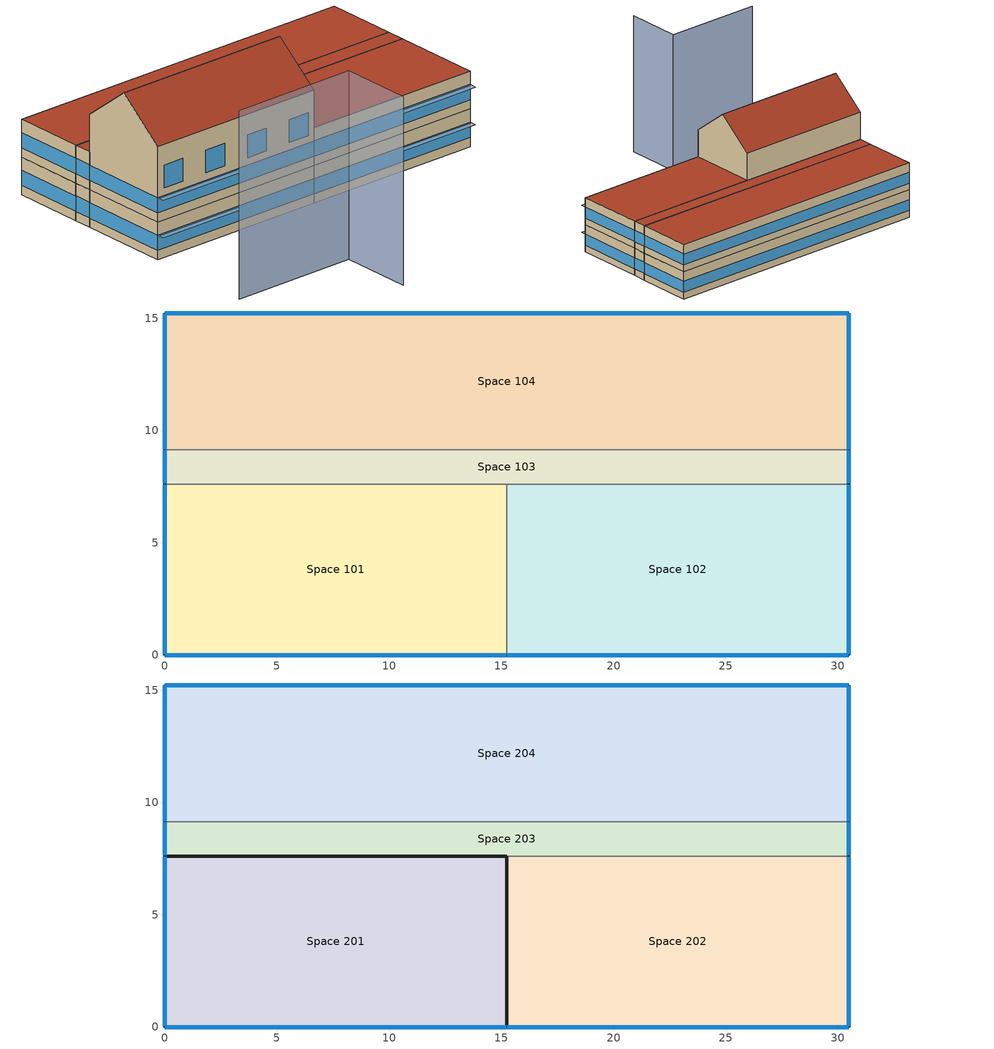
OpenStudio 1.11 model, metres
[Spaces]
Space 101
 floor ground: 15.24,7.62 15.24,0 0,0 0,7.62 z0
 wall outside: 0,7.62 0,0 15.24,0 z0:3.05
 wall to Space 103: 15.24,7.62 0,7.62 z0:3.05
 wall to Space 102: 15.24,0 15.24,7.62 z0:3.05
 window: 0,7.59 0,0.03 z0.76:1.99; 0.03,0 15.21,0 z0.76:1.98
Space 102
 floor ground: 30.48,7.62 30.48,0 15.24,0 15.24,7.62 z0
 wall outside: 15.24,0 30.48,0 30.48,7.62 z0:3.05
 wall to Space 103: 30.48,7.62 15.24,7.62 z0:3.05
 window: 15.27,0 30.45,0 z0.76:1.98; 30.48,0.03 30.48,7.59 z0.76:1.99
Space 103
 floor ground: 30.48,9.15 30.48,7.62 0,7.62 0,9.15 z0
 wall outside: 0,9.15 0,7.62 / 30.48,7.62 30.48,9.15 z0:3.05
 wall to Space 104: 30.48,9.15 0,9.15 z0:3.05
 window: 30.48,7.65 30.48,9.13 / 0,9.13 0,7.65 z0.76:2.02
Space 104
 floor ground: 30.48,15.24 30.48,9.15 0,9.15 0,15.24 z0
 wall outside: 30.48,9.15 30.48,15.24 0,15.24 0,9.15 z0:3.05
 window: 30.45,15.24 0.03,15.24 z0.76:1.98; 30.48,9.18 30.48,15.21 / 0,15.21 0,9.18 z0.76:1.99
Space 201
 floor to Space 101: 15.24,7.62 15.24,0 0,0 0,7.62 z3.05
 wall outside: 15.24,7.62 0,7.62 z6.1:9.14; 0,0 15.24,0 z3.05:9.14; 15.24,3.81,12.19 15.24,0,9.14 15.24,0,6.1 15.24,7.62,6.1 15.24,7.62,9.14; 0,3.81,12.19 0,7.62,9.14 0,7.62,3.05 0,0,3.05 0,0,9.14
 wall to Space 203: 15.24,7.62 0,7.62 z3.05:6.1
 wall to Space 202: 15.24,0 15.24,7.62 z3.05:6.1
 window: 0.03,0 15.21,0 z3.81:5.03; 0,7.59 0,0.03 z3.81:5.04; 12.84,0 14.67,0 / 4.7,0 6.53,0 / 8.77,0 10.6,0 / 0.64,0 2.46,0 z5.64:7.47
 roof outside: 15.24,3.81,12.19 15.24,7.62,9.14 0,7.62,9.14 0,3.81,12.19; 0,3.81,12.19 0,0,9.14 15.24,0,9.14 15.24,3.81,12.19
Space 202
 floor to Space 102: 30.48,7.62 30.48,0 15.24,0 15.24,7.62 z3.05
 wall outside: 15.24,0 30.48,0 30.48,7.62 z3.05:6.1
 wall to Space 203: 30.48,7.62 15.24,7.62 z3.05:6.1
 window: 15.27,0 30.45,0 z3.81:5.03; 30.48,0.03 30.48,7.59 z3.81:5.04
 roof outside: 30.48,0 30.48,7.62 15.24,7.62 15.24,0 z6.1
Space 203
 floor to Space 103: 30.48,9.15 30.48,7.62 0,7.62 0,9.15 z3.05
 wall outside: 0,9.15 0,7.62 / 30.48,7.62 30.48,9.15 z3.05:6.1
 wall to Space 204: 30.48,9.15 0,9.15 z3.05:6.1
 window: 0,9.13 0,7.65 / 30.48,7.65 30.48,9.13 z3.81:5.07
 roof outside: 30.48,7.62 30.48,9.15 0,9.15 0,7.62 z6.1
Space 204
 floor to Space 104: 30.48,15.24 30.48,9.15 0,9.15 0,15.24 z3.05
 wall outside: 30.48,9.15 30.48,15.24 0,15.24 0,9.15 z3.05:6.1
 window: 30.45,15.24 0.03,15.24 z3.81:5.03; 0,15.21 0,9.18 / 30.48,9.18 30.48,15.21 z3.81:5.04
 roof outside: 30.48,9.15 30.48,15.24 0,15.24 0,9.15 z6.1
shading: 10.67,-15.24 10.67,-9.14 / 10.67,-9.14 0,-9.14 z0:15.24; 15.21,-0.61 15.21,0 0.03,0 0.03,-0.61 z5.03; 15.21,-0.61 15.21,0 0.03,0 0.03,-0.61 z1.98; 30.45,-0.61 30.45,0 15.27,0 15.27,-0.61 z5.03; 30.45,-0.61 30.45,0 15.27,0 15.27,-0.61 z1.98
[ClimateZones]
Climate Zone Institution Name 1=ASHRAE; Climate Zone Document Name 1=ANSI/ASHRAE Standard 169; Climate Zone Document Year 1=2006; Climate Zone Institution Name 2=CEC; Climate Zone Document Name 2=California Climate Zone Descriptions; Climate Zone Document Year 2=1995
[Building]
Building 1: Space Type=DOE Ref 1980-2004 - LrgHotel - GuestRoom; Default Construction Set=DOE Ref 1980-2004 - CZ5b - LrgHotel
[Site]
Chicago Ohare Intl Ap: Latitude {deg}=41.98; Longitude {deg}=-87.92; Time Zone {hr}=-6; Elevation {m}=201
[DefaultConstructionSet]
DOE Ref 1980-2004 - CZ5b - LrgHotel: Default Exterior Surface Constructions=Default Surface Constructions 4; Default Interior Surface Constructions=Default Surface Constructions 5; Default Ground Contact Surface Constructions=Default Surface Constructions 6; Default Exterior SubSurface Constructions=Default Sub Surface Constructions 3; Default Interior SubSurface Constructions=Default Sub Surface Constructions 4; Interior Partition Construction=Interior Partition
[DefaultSurfaceConstructions]
Name | Floor Construction | Wall Construction | Roof Ceiling Construction
Default Surface Constructions 4 | ExtSlabCarpet 4in ClimateZone 1-8 | CBECS 1980-2004 ExtWall Mass ClimateZone 5b | CBECS 1980-2004 ExtRoof IEAD ClimateZone 5b
Default Surface Constructions 5 | Interior Floor | Interior Wall | Interior Ceiling
Default Surface Constructions 6 | ExtSlabCarpet 4in ClimateZone 1-8 | ExtSlabCarpet 4in ClimateZone 1-8 | ExtSlabCarpet 4in ClimateZone 1-8
[Construction]
ExtSlabCarpet 4in ClimateZone 1-8: MAT-CC05 4 HW CONCRETE, CP02 CARPET PAD
Interior Floor: F16 Acoustic tile, F05 Ceiling air space resistance, M11 100mm lightweight concrete
Interior Wall: G01a 19mm gypsum board, F04 Wall air space resistance, G01a 19mm gypsum board
Interior Ceiling: M11 100mm lightweight concrete, F05 Ceiling air space resistance, F16 Acoustic tile
Exterior Door: F08 Metal surface, I01 25mm insulation board
Interior Window: Clear 3mm
Interior Door; Interior Partition: G05 25mm wood
CBECS 1980-2004 ExtWall Mass ClimateZone 5b: 1IN Stucco, 8IN CONCRETE HW RefBldg, Mass NonRes Wall Insulation-1.26, 1/2IN Gypsum
CBECS 1980-2004 ExtRoof IEAD ClimateZone 5b: Roof Membrane, IEAD NonRes Roof Insulation-3.51, Metal Decking
CBECS 1980-2004 ExtWindow ClimateZone alt-lrgoff hosp 1-8: Fixed Window 5.84/0.25/0.11
[Material] Thermal Absorptance=0.9
Name | Roughness | Thickness {m} | Conductivity {W/m-K} | Density {kg/m3} | Specific Heat {J/kg-K} | Solar Absorptance | Visible Absorptance
MAT-CC05 4 HW CONCRETE | Rough | 0.1016 | 1.311 | 2240 | 836.8 | 0.85 | 0.85
1IN Stucco | Smooth | 0.0253 | 0.6918 | 1858 | 837 | 0.92 | 0.92
1/2IN Gypsum | Smooth | 0.0127 | 0.16 | 784.9 | 830 | 0.4 | 0.4
Roof Membrane | VeryRough | 0.0095 | 0.16 | 1121.29 | 1460 | 0.7 | 0.7
Metal Decking | MediumSmooth | 0.0015 | 45.006 | 7680 | 418.4 | 0.6 | 0.6
F16 Acoustic tile | MediumSmooth | 0.0191 | 0.06 | 368 | 590 | 0.3 | 0.3
M11 100mm lightweight concrete | MediumRough | 0.1016 | 0.53 | 1280 | 840 | 0.5 | 0.5
G01a 19mm gypsum board | MediumSmooth | 0.019 | 0.16 | 800 | 1090 | 0.4 | 0.4
F08 Metal surface | Smooth | 0.0008 | 45.28 | 7824 | 500 | 0.7 | 0.7
I01 25mm insulation board | MediumRough | 0.0254 | 0.03 | 43 | 1210 | 0.6 | 0.6
G05 25mm wood | MediumSmooth | 0.0254 | 0.15 | 608 | 1630 | 0.5 | 0.5
8IN CONCRETE HW RefBldg | Rough | 0.2032 | 1.311 | 2240 | 836.8 | 0.7 | 0.7
Mass NonRes Wall Insulation-1.26 | MediumRough | 0.0410299 | 0.049 | 265 | 836.8 | 0.7 | 0.7
IEAD NonRes Roof Insulation-3.51 | MediumRough | 0.159569 | 0.049 | 265 | 836.8 | 0.7 | 0.7
[Material:NoMass]
CP02 CARPET PAD: Roughness=Smooth; Thermal Resistance {m2-K/W}=0.1; Thermal Absorptance=0.9; Solar Absorptance=0.8; Visible Absorptance=0.8
[Material:AirGap]
Name | Thermal Resistance {m2-K/W}
F05 Ceiling air space resistance | 0.18
F04 Wall air space resistance | 0.15
[DefaultSubSurfaceConstructions]
Name | Fixed Window Construction | Operable Window Construction | Door Construction | Tubular Daylight Dome Construction | Tubular Daylight Diffuser Construction
Default Sub Surface Constructions 3 | CBECS 1980-2004 ExtWindow ClimateZone alt-lrgoff hosp 1-8 | CBECS 1980-2004 ExtWindow ClimateZone alt-lrgoff hosp 1-8 | Exterior Door | Interior Window | Interior Window
Default Sub Surface Constructions 4 | Interior Window | Interior Window | Interior Door
[WindowMaterial:Glazing]
Clear 3mm: Optical Data Type=SpectralAverage; Thickness {m}=0.003; Solar Transmittance at Normal Incidence=0.837; Front Side Solar Reflectance at Normal Incidence=0.075; Back Side Solar Reflectance at Normal Incidence=0; Visible Transmittance at Normal Incidence=0.898; Front Side Visible Reflectance at Normal Incidence=0.081; Back Side Visible Reflectance at Normal Incidence=0; Infrared Transmittance at Normal Incidence=0; Front Side Infrared Hemispherical Emissivity=0.84; Back Side Infrared Hemispherical Emissivity=0.84; Conductivity {W/m-K}=0.9; Dirt Correction Factor for Solar and Visible Transmittance=1; Solar Diffusing=No
[WindowMaterial:SimpleGlazingSystem]
Fixed Window 5.84/0.25/0.11: U-Factor {W/m2-K}=5.84; Solar Heat Gain Coefficient=0.25; Visible Transmittance=0.11
[SpaceType] Standards Building Type=LargeHotel
Name | Default Schedule Set | Design Specification Outdoor Air Object | Standards Space Type
DOE Ref 1980-2004 - LrgHotel - Corridor | DOE Ref 1980-2004 - LrgHotel - Corridor Schedule Set | DOE Ref 1980-2004 - LrgHotel - Corridor Ventilation | Corridor
DOE Ref 1980-2004 - LrgHotel - GuestRoom | DOE Ref 1980-2004 - LrgHotel - GuestRoom Schedule Set | DOE Ref 1980-2004 - LrgHotel - GuestRoom Ventilation | GuestRoom
DOE Ref 1980-2004 - LrgHotel - Lobby | DOE Ref 1980-2004 - LrgHotel - Lobby Schedule Set | DOE Ref 1980-2004 - LrgHotel - Lobby Ventilation | Lobby
DOE Ref 1980-2004 - LrgHotel - Retail | DOE Ref 1980-2004 - LrgHotel - Retail Schedule Set | DOE Ref 1980-2004 - LrgHotel - Retail Ventilation | Retail
[DefaultScheduleSet] People Activity Level Schedule=LargeHotel Activity; Lighting Schedule=LargeHotel Bldg Light; Infiltration Schedule=LargeHotel Infil Quarter On
Name | Number of People Schedule | Electric Equipment Schedule
DOE Ref 1980-2004 - LrgHotel - Corridor Schedule Set | LargeHotel Bldg Occ
DOE Ref 1980-2004 - LrgHotel - GuestRoom Schedule Set | LargeHotel GuestRoom Occ | LargeHotel GuestRoom Equip
DOE Ref 1980-2004 - LrgHotel - Lobby Schedule Set; DOE Ref 1980-2004 - LrgHotel - Retail Schedule Set | LargeHotel Bldg Occ | LargeHotel Bldg Equip
[Lights:Definition] Design Level Calculation Method=Watts/Area
Name | Watts per Space Floor Area {W/m2}
DOE Ref 1980-2004 - LrgHotel - Corridor Lights Definition | 13.132
DOE Ref 1980-2004 - LrgHotel - GuestRoom Lights Definition | 19.0521
DOE Ref 1980-2004 - LrgHotel - Lobby Lights Definition | 20.2362
DOE Ref 1980-2004 - LrgHotel - Retail Lights Definition | 38.1042
[Lights]
Name | Lights Definition | Space or SpaceType
DOE Ref 1980-2004 - LrgHotel - Corridor Lights | DOE Ref 1980-2004 - LrgHotel - Corridor Lights Definition | DOE Ref 1980-2004 - LrgHotel - Corridor
DOE Ref 1980-2004 - LrgHotel - GuestRoom Lights | DOE Ref 1980-2004 - LrgHotel - GuestRoom Lights Definition | DOE Ref 1980-2004 - LrgHotel - GuestRoom
DOE Ref 1980-2004 - LrgHotel - Lobby Lights | DOE Ref 1980-2004 - LrgHotel - Lobby Lights Definition | DOE Ref 1980-2004 - LrgHotel - Lobby
DOE Ref 1980-2004 - LrgHotel - Retail Lights | DOE Ref 1980-2004 - LrgHotel - Retail Lights Definition | DOE Ref 1980-2004 - LrgHotel - Retail
[DesignSpecification:OutdoorAir] Outdoor Air Method=Sum
Name | Outdoor Air Flow per Floor Area {m3/s-m2} | Outdoor Air Flow per Person {m3/s-person}
DOE Ref 1980-2004 - LrgHotel - Corridor Ventilation | 0.000254
DOE Ref 1980-2004 - LrgHotel - GuestRoom Ventilation; DOE Ref 1980-2004 - LrgHotel - Lobby Ventilation |  | 0.00707921
DOE Ref 1980-2004 - LrgHotel - Retail Ventilation | 0.001524
[People:Definition] Number of People Calculation Method=People/Area; Fraction Radiant=0.3
Name | People per Space Floor Area {person/m2}
DOE Ref 1980-2004 - LrgHotel - Corridor People Definition | 0.0107639
DOE Ref 1980-2004 - LrgHotel - GuestRoom People Definition | 0.0384272
DOE Ref 1980-2004 - LrgHotel - Lobby People Definition | 0.322917
DOE Ref 1980-2004 - LrgHotel - Retail People Definition | 0.161459
[People]
Name | People Definition | Space or SpaceType
DOE Ref 1980-2004 - LrgHotel - Corridor People | DOE Ref 1980-2004 - LrgHotel - Corridor People Definition | DOE Ref 1980-2004 - LrgHotel - Corridor
DOE Ref 1980-2004 - LrgHotel - GuestRoom People | DOE Ref 1980-2004 - LrgHotel - GuestRoom People Definition | DOE Ref 1980-2004 - LrgHotel - GuestRoom
DOE Ref 1980-2004 - LrgHotel - Lobby People | DOE Ref 1980-2004 - LrgHotel - Lobby People Definition | DOE Ref 1980-2004 - LrgHotel - Lobby
DOE Ref 1980-2004 - LrgHotel - Retail People | DOE Ref 1980-2004 - LrgHotel - Retail People Definition | DOE Ref 1980-2004 - LrgHotel - Retail
[SpaceInfiltration:DesignFlowRate] Design Flow Rate Calculation Method=Flow/ExteriorArea; Flow per Exterior Surface Area {m3/s-m2}=0.00113386
Name | Space or SpaceType
DOE Ref 1980-2004 - LrgHotel - Corridor Infiltration | DOE Ref 1980-2004 - LrgHotel - Corridor
DOE Ref 1980-2004 - LrgHotel - GuestRoom Infiltration | DOE Ref 1980-2004 - LrgHotel - GuestRoom
DOE Ref 1980-2004 - LrgHotel - Lobby Infiltration | DOE Ref 1980-2004 - LrgHotel - Lobby
DOE Ref 1980-2004 - LrgHotel - Retail Infiltration | DOE Ref 1980-2004 - LrgHotel - Retail
[ElectricEquipment:Definition] Design Level Calculation Method=Watts/Area
Name | Watts per Space Floor Area {W/m2}
DOE Ref 1980-2004 - LrgHotel - GuestRoom Electric Equipment Definition | 14.316
DOE Ref 1980-2004 - LrgHotel - Lobby Electric Equipment Definition | 8.07293
DOE Ref 1980-2004 - LrgHotel - Retail Electric Equipment Definition | 10.7639
[ElectricEquipment]
Name | Electric Equipment Definition | Space or SpaceType
DOE Ref 1980-2004 - LrgHotel - GuestRoom Electric Equipment | DOE Ref 1980-2004 - LrgHotel - GuestRoom Electric Equipment Definition | DOE Ref 1980-2004 - LrgHotel - GuestRoom
DOE Ref 1980-2004 - LrgHotel - Lobby Electric Equipment | DOE Ref 1980-2004 - LrgHotel - Lobby Electric Equipment Definition | DOE Ref 1980-2004 - LrgHotel - Lobby
DOE Ref 1980-2004 - LrgHotel - Retail Electric Equipment | DOE Ref 1980-2004 - LrgHotel - Retail Electric Equipment Definition | DOE Ref 1980-2004 - LrgHotel - Retail
[ThermostatSetpoint:DualSetpoint] Heating Setpoint Temperature Schedule=LargeHotel HtgSetp; Cooling Setpoint Temperature Schedule=LargeHotel ClgSetp
Thermal Zone 3 Thermostat; Thermal Zone 4 Thermostat; Thermal Zone 1 Thermostat 1; Thermal Zone 2 Thermostat 1; Thermal Zone 5 Thermostat 1
[BuildingStory] Nominal Floor to Floor Height {m}=3.048
Name | Nominal Z Coordinate {m}
Building Story 1 | 0
Building Story 2 | 3.048
[Space]
Name | Building Story | Thermal Zone | Space Type
Space 101; Space 102 | Building Story 1 | Thermal Zone 1
Space 103 | Building Story 1 | Thermal Zone 3 | DOE Ref 1980-2004 - LrgHotel - Corridor
Space 104 | Building Story 1 | Thermal Zone 4 | DOE Ref 1980-2004 - LrgHotel - Lobby
Space 201; Space 202 | Building Story 2 | Thermal Zone 2
Space 203 | Building Story 2 | Thermal Zone 5 | DOE Ref 1980-2004 - LrgHotel - Corridor
Space 204 | Building Story 2 | Thermal Zone 5 | DOE Ref 1980-2004 - LrgHotel - Retail
[ThermalZone] Use Ideal Air Loads=Yes
Name | Thermostat
Thermal Zone 1 | Thermal Zone 1 Thermostat 1
Thermal Zone 2 | Thermal Zone 2 Thermostat 1
Thermal Zone 3 | Thermal Zone 3 Thermostat
Thermal Zone 4 | Thermal Zone 4 Thermostat
Thermal Zone 5 | Thermal Zone 5 Thermostat 1
[Sizing:Zone] Zone Cooling Design Supply Air Temperature Input Method=SupplyAirTemperature; Zone Cooling Design Supply Air Temperature {C}=14; Zone Cooling Design Supply Air Temperature Difference {deltaC}=11.11; Zone Heating Design Supply Air Temperature Input Method=SupplyAirTemperature; Zone Heating Design Supply Air Temperature {C}=40; Zone Heating Design Supply Air Temperature Difference {deltaC}=11.11; Zone Cooling Design Supply Air Humidity Ratio {kg-H2O/kg-air}=0.0085; Zone Heating Design Supply Air Humidity Ratio {kg-H2O/kg-air}=0.008; Cooling Design Air Flow Method=DesignDay; Heating Design Air Flow Method=DesignDay; Account for Dedicated Outdoor Air System=No; Dedicated Outdoor Air System Control Strategy=NeutralSupplyAir; Dedicated Outdoor Air Low Setpoint Temperature for Design {C}=autosize; Dedicated Outdoor Air High Setpoint Temperature for Design {C}=autosize
Thermal Zone 1; Thermal Zone 2; Thermal Zone 3; Thermal Zone 4; Thermal Zone 5
[Schedule:Ruleset]
Name | Default Day Schedule | Summer Design Day Schedule | Winter Design Day Schedule
LargeHotel Bldg Light | LargeHotel Bldg Light Default Schedule | LargeHotel Bldg Light Summer Design Day | LargeHotel Bldg Light Winter Design Day
LargeHotel Bldg Occ | LargeHotel Bldg Occ Default Schedule | LargeHotel Bldg Occ Summer Design Day | LargeHotel Bldg Occ Winter Design Day
LargeHotel Activity | LargeHotel Activity Default Schedule | LargeHotel Activity Summer Design Day | LargeHotel Activity Winter Design Day
LargeHotel Infil Quarter On | LargeHotel Infil Quarter On Default Schedule | LargeHotel Infil Quarter On Summer Design Day | LargeHotel Infil Quarter On Winter Design Day
LargeHotel Bldg Equip | LargeHotel Bldg Equip Default Schedule | LargeHotel Bldg Equip Summer Design Day | LargeHotel Bldg Equip Winter Design Day
LargeHotel HtgSetp | LargeHotel HtgSetp Default Schedule | LargeHotel HtgSetp Summer Design Day | LargeHotel HtgSetp Winter Design Day
LargeHotel ClgSetp | LargeHotel ClgSetp Default Schedule | LargeHotel ClgSetp Summer Design Day | LargeHotel ClgSetp Winter Design Day
LargeHotel GuestRoom Occ | LargeHotel GuestRoom Occ Default Schedule | LargeHotel GuestRoom Occ Summer Design Day | LargeHotel GuestRoom Occ Winter Design Day
LargeHotel GuestRoom Equip | LargeHotel GuestRoom Equip Default Schedule | LargeHotel GuestRoom Equip Summer Design Day | LargeHotel GuestRoom Equip Winter Design Day
[Schedule:Day]
LargeHotel Bldg Light Default Schedule: 1, 0, 0.2, 2, 0, 0.15, 5, 0, 0.1, 6, 0, 0.2, 7, 0, 0.4, 8, 0, 0.5, 10, 0, 0.4, 18, 0, 0.25, 19, 0, 0.6, 20, 0, 0.8, 21, 0, 0.9, 22, 0, 0.8, 23, 0, 0.6, 24, 0, 0.3
LargeHotel Bldg Light Summer Design Day; LargeHotel Bldg Occ Summer Design Day; LargeHotel Bldg Equip Summer Design Day; LargeHotel GuestRoom Occ Summer Design Day; LargeHotel GuestRoom Equip Summer Design Day: 24, 0, 1
LargeHotel Bldg Light Winter Design Day; LargeHotel Bldg Occ Winter Design Day; LargeHotel Bldg Equip Winter Design Day; LargeHotel GuestRoom Occ Winter Design Day; LargeHotel GuestRoom Equip Winter Design Day: 24, 0, 0
LargeHotel Bldg Light Rule 1 Day Schedule: 2, 0, 0.3, 6, 0, 0.2, 7, 0, 0.3, 9, 0, 0.4, 13, 0, 0.3, 18, 0, 0.2, 19, 0, 0.5, 20, 0, 0.7, 21, 0, 0.8, 22, 0, 0.6, 23, 0, 0.5, 24, 0, 0.3
LargeHotel Bldg Light Rule 2 Day Schedule: 2, 0, 0.2, 6, 0, 0.1, 8, 0, 0.3, 10, 0, 0.4, 11, 0, 0.3, 18, 0, 0.25, 19, 0, 0.6, 22, 0, 0.7, 23, 0, 0.6, 24, 0, 0.3
LargeHotel Bldg Occ Default Schedule: 6, 0, 0.9, 7, 0, 0.7, 9, 0, 0.4, 15, 0, 0.2, 16, 0, 0.3, 19, 0, 0.5, 21, 0, 0.7, 22, 0, 0.8, 24, 0, 0.9
LargeHotel Bldg Occ Rule 1 Day Schedule: 8, 0, 0.7, 11, 0, 0.5, 13, 0, 0.3, 16, 0, 0.2, 17, 0, 0.3, 19, 0, 0.4, 21, 0, 0.6, 24, 0, 0.8
LargeHotel Bldg Occ Rule 2 Day Schedule: 6, 0, 0.9, 7, 0, 0.7, 9, 0, 0.5, 17, 0, 0.3, 18, 0, 0.5, 21, 0, 0.6, 24, 0, 0.7
LargeHotel Activity Default Schedule; LargeHotel Activity Summer Design Day; LargeHotel Activity Winter Design Day: 24, 0, 120
LargeHotel Infil Quarter On Default Schedule; LargeHotel Infil Quarter On Summer Design Day; LargeHotel Infil Quarter On Winter Design Day: 24, 0, 0.25
LargeHotel Bldg Equip Default Schedule: 1, 0, 0.3, 2, 0, 0.25, 5, 0, 0.2, 6, 0, 0.3, 7, 0, 0.5, 8, 0, 0.6, 10, 0, 0.5, 18, 0, 0.35, 19, 0, 0.7, 20, 0, 0.9, 21, 0, 0.95, 22, 0, 0.9, 23, 0, 0.7, 24, 0, 0.4
LargeHotel Bldg Equip Rule 1 Day Schedule: 2, 0, 0.4, 6, 0, 0.3, 7, 0, 0.4, 9, 0, 0.5, 13, 0, 0.4, 18, 0, 0.3, 19, 0, 0.6, 20, 0, 0.8, 21, 0, 0.9, 22, 0, 0.7, 23, 0, 0.6, 24, 0, 0.4
LargeHotel Bldg Equip Rule 2 Day Schedule: 2, 0, 0.3, 6, 0, 0.2, 8, 0, 0.4, 10, 0, 0.5, 11, 0, 0.4, 18, 0, 0.35, 19, 0, 0.7, 22, 0, 0.8, 23, 0, 0.7, 24, 0, 0.4
LargeHotel HtgSetp Default Schedule; LargeHotel HtgSetp Summer Design Day; LargeHotel HtgSetp Winter Design Day: 7, 0, 16, 24, 0, 21
LargeHotel ClgSetp Default Schedule; LargeHotel ClgSetp Summer Design Day; LargeHotel ClgSetp Winter Design Day: 7, 0, 30, 24, 0, 24
LargeHotel GuestRoom Occ Default Schedule: 6, 0, 0.65, 7, 0, 0.5, 9, 0, 0.28, 15, 0, 0.13, 16, 0, 0.2, 19, 0, 0.35, 21, 0, 0.5, 22, 0, 0.58, 24, 0, 0.65
LargeHotel GuestRoom Occ Rule 1 Day Schedule: 6, 0, 0.65, 7, 0, 0.5, 9, 0, 0.34, 17, 0, 0.2, 18, 0, 0.34, 19, 0, 0.35, 21, 0, 0.65, 24, 0, 0.5
LargeHotel GuestRoom Equip Default Schedule: 6, 0, 0.2, 7, 0, 0.62, 8, 0, 0.9, 10, 0, 0.43, 17, 0, 0.26, 19, 0, 0.51, 20, 0, 0.49, 21, 0, 0.66, 22, 0, 0.7, 23, 0, 0.35, 24, 0, 0.2
LargeHotel GuestRoom Equip Rule 1 Day Schedule: 6, 0, 0.2, 7, 0, 0.3, 8, 0, 0.62, 9, 0, 0.9, 10, 0, 0.62, 17, 0, 0.29, 18, 0, 0.43, 19, 0, 0.51, 20, 0, 0.49, 21, 0, 0.66, 22, 0, 0.7, 23, 0, 0.35, 24, 0, 0.2
[Schedule:Rule] Apply Monday=No; Apply Tuesday=No; Apply Wednesday=No; Apply Thursday=No; Apply Friday=No; Date Specification Type=DateRange; Start Month=1; Start Day=1; End Month=12; End Day=31
Name | Schedule Ruleset | Rule Order | Day Schedule | Apply Sunday | Apply Saturday
LargeHotel Bldg Light Rule 1 | LargeHotel Bldg Light | 0 | LargeHotel Bldg Light Rule 1 Day Schedule | Yes | No
LargeHotel Bldg Light Rule 2 | LargeHotel Bldg Light | 1 | LargeHotel Bldg Light Rule 2 Day Schedule | No | Yes
LargeHotel Bldg Occ Rule 1 | LargeHotel Bldg Occ | 0 | LargeHotel Bldg Occ Rule 1 Day Schedule | Yes | No
LargeHotel Bldg Occ Rule 2 | LargeHotel Bldg Occ | 1 | LargeHotel Bldg Occ Rule 2 Day Schedule | No | Yes
LargeHotel Bldg Equip Rule 1 | LargeHotel Bldg Equip | 0 | LargeHotel Bldg Equip Rule 1 Day Schedule | Yes | No
LargeHotel Bldg Equip Rule 2 | LargeHotel Bldg Equip | 1 | LargeHotel Bldg Equip Rule 2 Day Schedule | No | Yes
LargeHotel GuestRoom Occ Rule 1 | LargeHotel GuestRoom Occ | 0 | LargeHotel GuestRoom Occ Rule 1 Day Schedule | Yes | Yes
LargeHotel GuestRoom Equip Rule 1 | LargeHotel GuestRoom Equip | 0 | LargeHotel GuestRoom Equip Rule 1 Day Schedule | Yes | Yes
